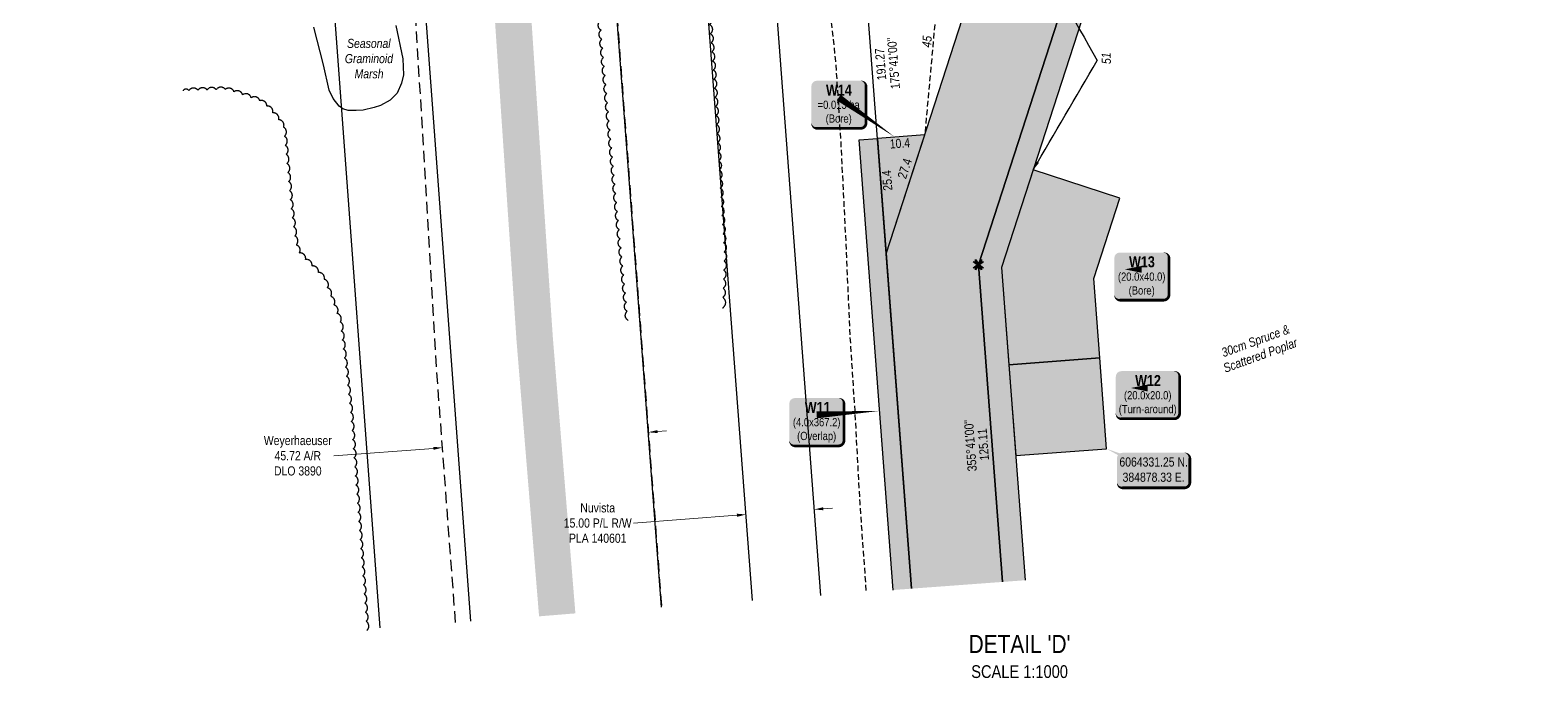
# Model space of a CAD drawing. Extents: x 379646 to 388155, y 6062459 to 6066140.
# Drawn here: x 379646 to 381283, y 6062792 to 6063504 of the extents above; entities that cross this region are included whole.
import ezdxf
from ezdxf.enums import TextEntityAlignment as Align

# ---------------------------------------------------------------- set-up
doc = ezdxf.new("R2010")
doc.units = 0
doc.header["$LTSCALE"] = 5
doc.header["$PDSIZE"] = 0.5
for name, pattern in [('0', [1, 1, 0]), ('foc-ACCESSROAD', [3.75, 2.5, -1.25]), ('foc-TIELINE', [1.875, 1.25, -0.625]), ('UG_PIPE', [1.875, 1.25, -0.625])]:
    doc.linetypes.add(name, pattern=pattern)
doc.layers.get('Defpoints').update_dxf_attribs({"color": 9})
for name, color, linetype in [('AS-PIPE-UG', 44, 'UG_PIPE'), ('AS-ROADS', 254, 'Continuous'), ('C-RW', 13, 'Continuous'), ('DETAIL-T', 7, 'Continuous'), ('F-AR', 190, 'foc-ACCESSROAD'), ('F-RW', 190, 'Continuous'), ('L-BD', 7, 'Continuous'), ('L-BD1', 253, 'Continuous'), ('L-MON', 1, 'Continuous'), ('P-PROPOSED', 10, 'Continuous'), ('P-PROPOSED-H', 21, 'Continuous'), ('P-TEMP-BLOCKS', 250, 'Continuous'), ('P-TEMP-BLUE', 146, 'Continuous'), ('P-TEMP-BLUE-T', 146, 'Continuous'), ('P-WORKAREA', 113, 'Continuous'), ('P-WORKAREA-H', 111, 'Continuous'), ('T-BUSH', 110, '0'), ('T-BUSH-T', 110, 'Continuous'), ('T-TIE', 201, 'foc-TIELINE'), ('WETLAND', 143, 'Continuous'), ('WETLAND-T', 146, 'Continuous')]:
    doc.layers.add(name, color=color, linetype=linetype)
for name, color, linetype, lineweight in [('C-RW-T', 13, 'Continuous', 9), ('F-AR-T', 190, 'Continuous', 9), ('F-RW-T', 190, 'Continuous', 9), ('T-TIE-T', 201, 'Continuous', 18)]:
    doc.layers.add(name, color=color, linetype=linetype, lineweight=lineweight)
doc.layers.add('P-TEMP-BLUE-H', color=7, linetype='Continuous', true_color=0x99e6ff)
doc.styles.add('80', font='ARIALN.TTF', dxfattribs={"height": 10})
doc.styles.add('80CG', font='ARIALN.TTF', dxfattribs={"height": 10})
doc.styles.add('80L', font='ARIALN.TTF', dxfattribs={"height": 10})
doc.styles.add('BOLD', font='ARIALNB.TTF')
doc.dimstyles.new('Compass 5 000', dxfattribs={"dimscale": 5, "dimtxt": 9, "dimasz": 2, "dimexe": 0.2, "dimexo": 0.0625, "dimgap": 0.5, "dimtad": 0, "dimtih": 1, "dimtoh": 1, "dimzin": 0, "dimdsep": 46, "dimtxsty": '80CG', "dimcen": 0.1, "dimse1": 1, "dimse2": 1, "dimclrd": 256, "dimclrt": 256, "dimaunit": 1, "dimadec": 4, "dimazin": 0, "dimtfac": 0.06, "dimtofl": 0, "dimtmove": 0, "dimatfit": 1, "dimfxl": 0.2, "dimtolj": 1, "dimtzin": 0, "dimlwd": -1, "dimarcsym": 0})

# ---------------------------------------------------------------- blocks, each defined once
blk = doc.blocks.new('TEMP')
h = blk.add_hatch(color=255)
h.dxf.hatch_style = 1
h.paths.add_polyline_path([(0, 0.25), (-0.67, 1.15), (-0.67, 0.67), (-1.15, 0.67), (-0.25, 0), (-1.15, -0.67), (-0.67, -0.67), (-0.67, -1.15), (0, -0.25), (0.67, -1.15), (0.67, -0.67), (1.15, -0.67), (0.25, 0), (1.15, 0.67), (0.67, 0.67), (0.67, 1.15)])
h.paths.add_polyline_path([(0.57, 0.85), (0.57, 0.57), (0.85, 0.57), (0.08, 0), (0.85, -0.57), (0.57, -0.57), (0.57, -0.85), (0, -0.08), (-0.57, -0.85), (-0.57, -0.57), (-0.85, -0.57), (-0.08, 0), (-0.85, 0.57), (-0.57, 0.57), (-0.57, 0.85), (0, 0.08)], flags=16)
h = blk.add_hatch(color=1)
h.dxf.hatch_style = 1
h.paths.add_polyline_path([(0, 0.08), (-0.57, 0.85), (-0.57, 0.57), (-0.85, 0.57), (-0.08, 0), (-0.85, -0.57), (-0.57, -0.57), (-0.57, -0.85), (0, -0.08), (0.57, -0.85), (0.57, -0.57), (0.85, -0.57), (0.08, 0), (0.85, 0.57), (0.57, 0.57), (0.57, 0.85)])
at = {"color": 1}
for p, q in [((-0.08, 0), (0.08, 0)), ((0, 0.08), (0, -0.08))]:
    blk.add_line(p, q, dxfattribs=at)
at = {"color": 255, "flags": 128}
blk.add_lwpolyline([(-0.25, 0), (-1.15, 0.67), (-0.67, 0.67), (-0.67, 1.15), (0, 0.25), (0.67, 1.15), (0.67, 0.67), (1.15, 0.67), (0.25, 0), (1.15, -0.67), (0.67, -0.67), (0.67, -1.15), (0, -0.25), (-0.67, -1.15), (-0.67, -0.67), (-1.15, -0.67)], close=True, dxfattribs=at)
at = {"color": 1, "flags": 128}
blk.add_lwpolyline([(-0.08, 0), (-0.85, 0.57), (-0.57, 0.57), (-0.57, 0.85), (0, 0.08), (0.57, 0.85), (0.57, 0.57), (0.85, 0.57), (0.08, 0), (0.85, -0.57), (0.57, -0.57), (0.57, -0.85), (0, -0.08), (-0.57, -0.85), (-0.57, -0.57), (-0.85, -0.57)], close=True, dxfattribs=at)
blk = doc.blocks.new('*D433')
at = {"layer": 'Defpoints', "color": 0, "transparency": 16777216}
for p in [(380098.6, 6063045.2), (380326.5, 6063036.1), (380100.6, 6063019.2)]:
    blk.add_point(p, dxfattribs=at)
at = {"layer": 'F-AR-T', "transparency": 16777216}
for p, q in [((380334.5, 6063062.8), (380344.5, 6063063.6)), ((380088.6, 6063044.4), (379979.6, 6063036.3))]:
    blk.add_line(p, q, dxfattribs=at)
for points in [[(380334.4, 6063064.5), (380334.6, 6063061.2), (380324.5, 6063062.1)], [(380088.5, 6063046.1), (380088.8, 6063042.8), (380098.6, 6063045.2)]]:
    blk.add_solid(points, dxfattribs=at)
at = {"layer": 'F-AR-T', "transparency": 16777216, "insert": (379939.9, 6063036.3), "char_height": 10, "attachment_point": 5, "style": '80CG'}
blk.add_mtext('\\A1;Weyerhaeuser\\P45.72 A/R\\PDLO 3890', dxfattribs=at)
blk = doc.blocks.new('*D434')
at = {"layer": 'C-RW-T', "transparency": 16777216}
for p, q in [((379966.8, 6063565.1), (379954.7, 6063564.2)), ((380086.5, 6063574), (380096.4, 6063574.7))]:
    blk.add_line(p, q, dxfattribs=at)
for points in [[(379966.7, 6063566.8), (379966.9, 6063563.4), (379976.8, 6063565.8)], [(380086.3, 6063575.6), (380086.6, 6063572.3), (380076.5, 6063573.2)]]:
    blk.add_solid(points, dxfattribs=at)
at = {"layer": 'Defpoints', "color": 0, "transparency": 16777216}
for p in [(379976.8, 6063565.8), (379989, 6063401.4), (380088.7, 6063408.8)]:
    blk.add_point(p, dxfattribs=at)
at = {"layer": 'C-RW-T', "transparency": 16777216, "insert": (379915.2, 6063564.2), "char_height": 10, "attachment_point": 5, "style": '80CG'}
blk.add_mtext('\\A1;CNRL\\P20.00 P/L R/W\\PPLA 200428', dxfattribs=at)
blk = doc.blocks.new('*D439')
at = {"layer": 'Defpoints', "color": 0, "transparency": 16777216}
for p in [(380506.3, 6062977.4), (380431.6, 6062971.8), (380431.6, 6062971.8)]:
    blk.add_point(p, dxfattribs=at)
at = {"layer": 'F-RW-T', "transparency": 16777216}
for p, q in [((380516.3, 6062978.1), (380526.3, 6062978.9)), ((380421.6, 6062971), (380308, 6062962.4))]:
    blk.add_line(p, q, dxfattribs=at)
for points in [[(380516.2, 6062979.8), (380516.4, 6062976.5), (380506.3, 6062977.4)], [(380421.5, 6062972.7), (380421.7, 6062969.3), (380431.6, 6062971.8)]]:
    blk.add_solid(points, dxfattribs=at)
at = {"layer": 'F-RW-T', "transparency": 16777216, "insert": (380268.9, 6062962.4), "char_height": 10, "attachment_point": 5, "style": '80CG'}
blk.add_mtext('\\A1;Nuvista\\P15.00 P/L R/W\\PPLA 140601', dxfattribs=at)
blk = doc.blocks.new('*U461')
h = blk.add_hatch(color=111)
edge = h.paths.add_edge_path()
edge.add_line((-24, -34), (24, -34))
edge.add_arc((24, -28), 6, 270, 360)
edge.add_line((30, -28), (30, 12.5))
edge.add_arc((24, 12.5), 6, 0, 90)
edge.add_line((24, 18.5), (-24, 18.5))
edge.add_arc((-24, 12.5), 6, 90, 180)
edge.add_line((-30, 12.5), (-30, -28))
edge.add_arc((-24, -28), 6, 180, 270)
at = {"color": 250, "flags": 128}
blk.add_lwpolyline([(-24, -34, 3, 3, 0), (24, -34, 3, 3, 0.414214), (30, -28, 3, 3, 0), (30, 12.5, 3, 0, 0.414214), (24, 18.5, 0, 0, 0), (-24, 18.5, 0, 0, 0.414214), (-30, 12.5, 0, 0, 0), (-30, -28, 0, 3, 0.414214)], format="xyseb", close=True, dxfattribs=at)
at = {"flags": 128}
blk.add_lwpolyline([(69.3, 4.4, 0, 7.5, 0), (0, 0, 0, 0, 0)], format="xyseb", dxfattribs=at)
at = {"color": 250}
for tag, p, height, style in [('TEMP_AREA_W1_001', (-9.2, 2.2), 12, 'BOLD'), ('ENTER_TEXT_001', (-30.7, -12.5), 9, '80')]:
    blk.add_attdef(tag, p, '', height=height, dxfattribs=dict(at, style=style))
blk = doc.blocks.new('*U462')
at = {"true_color": 0x99e6ff}
h = blk.add_hatch(color=141, dxfattribs=at)
edge = h.paths.add_edge_path()
edge.add_line((-29, -33.8), (29, -33.8))
edge.add_arc((29, -27.8), 6, 270, 360)
edge.add_line((35, -27.8), (35, 12.5))
edge.add_arc((29, 12.5), 6, 0, 90)
edge.add_line((29, 18.5), (-29, 18.5))
edge.add_arc((-29, 12.5), 6, 90, 180)
edge.add_line((-35, 12.5), (-35, -27.8))
edge.add_arc((-29, -27.8), 6, 180, 270)
at = {"color": 250, "flags": 128}
blk.add_lwpolyline([(-29, -33.8, 3, 3, 0), (29, -33.8, 3, 3, 0.414214), (35, -27.8, 3, 3, 0), (35, 12.5, 3, 0, 0.414214), (29, 18.5, 0, 0, 0), (-29, 18.5, 0, 0, 0.414214), (-35, 12.5, 0, 0, 0), (-35, -27.8, 0, 3, 0.414214)], format="xyseb", close=True, dxfattribs=at)
at = {"flags": 128}
blk.add_lwpolyline([(-18.6, 0, 0, 7.5, 0), (0, 0, 0, 0, 0)], format="xyseb", dxfattribs=at)
at = {"color": 250}
for tag, p, height, style in [('TEMP_AREA_W1_001', (-9.2, 2.2), 12, 'BOLD'), ('ENTER_TEXT_001', (-30.7, -12.5), 9, '80')]:
    blk.add_attdef(tag, p, '', height=height, dxfattribs=dict(at, style=style))
blk = doc.blocks.new('*U463')
at = {"true_color": 0x99e6ff}
h = blk.add_hatch(color=141, dxfattribs=at)
edge = h.paths.add_edge_path()
edge.add_line((-24, -33.8), (24, -33.8))
edge.add_arc((24, -27.8), 6, 270, 360)
edge.add_line((30, -27.8), (30, 12.5))
edge.add_arc((24, 12.5), 6, 0, 90)
edge.add_line((24, 18.5), (-24, 18.5))
edge.add_arc((-24, 12.5), 6, 90, 180)
edge.add_line((-30, 12.5), (-30, -27.8))
edge.add_arc((-24, -27.8), 6, 180, 270)
at = {"color": 250, "flags": 128}
blk.add_lwpolyline([(-24, -33.8, 3, 3, 0), (24, -33.8, 3, 3, 0.414214), (30, -27.8, 3, 3, 0), (30, 12.5, 3, 0, 0.414214), (24, 18.5, 0, 0, 0), (-24, 18.5, 0, 0, 0.414214), (-30, 12.5, 0, 0, 0), (-30, -27.8, 0, 3, 0.414214)], format="xyseb", close=True, dxfattribs=at)
at = {"flags": 128}
blk.add_lwpolyline([(-18.6, 0, 0, 7.5, 0), (0, 0, 0, 0, 0)], format="xyseb", dxfattribs=at)
at = {"color": 250}
for tag, p, height, style in [('TEMP_AREA_W1_001', (-9.2, 2.2), 12, 'BOLD'), ('ENTER_TEXT_001', (-30.7, -12.5), 9, '80')]:
    blk.add_attdef(tag, p, '', height=height, dxfattribs=dict(at, style=style))
blk = doc.blocks.new('*U464')
at = {"true_color": 0x99e6ff}
h = blk.add_hatch(color=141, dxfattribs=at)
edge = h.paths.add_edge_path()
edge.add_line((-24, -33.8), (24, -33.8))
edge.add_arc((24, -27.8), 6, 270, 360)
edge.add_line((30, -27.8), (30, 12.5))
edge.add_arc((24, 12.5), 6, 0, 90)
edge.add_line((24, 18.5), (-24, 18.5))
edge.add_arc((-24, 12.5), 6, 90, 180)
edge.add_line((-30, 12.5), (-30, -27.8))
edge.add_arc((-24, -27.8), 6, 180, 270)
at = {"color": 250, "flags": 128}
blk.add_lwpolyline([(-24, -33.8, 3, 3, 0), (24, -33.8, 3, 3, 0.414214), (30, -27.8, 3, 3, 0), (30, 12.5, 3, 0, 0.414214), (24, 18.5, 0, 0, 0), (-24, 18.5, 0, 0, 0.414214), (-30, 12.5, 0, 0, 0), (-30, -27.8, 0, 3, 0.414214)], format="xyseb", close=True, dxfattribs=at)
at = {"flags": 128}
blk.add_lwpolyline([(61.6, -43.4, 0, 7.5, 0), (0, 0, 0, 0, 0)], format="xyseb", dxfattribs=at)
at = {"color": 250}
for tag, p, height, style in [('TEMP_AREA_W1_001', (-9.2, 2.2), 12, 'BOLD'), ('ENTER_TEXT_001', (-30.7, -12.5), 9, '80')]:
    blk.add_attdef(tag, p, '', height=height, dxfattribs=dict(at, style=style))
blk = doc.blocks.new('*U524')
h = blk.add_hatch(color=254)
edge = h.paths.add_edge_path()
edge.add_line((-34, -20), (34, -20))
edge.add_arc((34, -14), 6, 270, 360)
edge.add_line((40, -14), (40, 12.5))
edge.add_arc((34, 12.5), 6, 0, 90)
edge.add_line((34, 18.5), (-34, 18.5))
edge.add_arc((-34, 12.5), 6, 90, 180)
edge.add_line((-40, 12.5), (-40, -14))
edge.add_arc((-34, -14), 6, 180, 270)
at = {"color": 1, "flags": 128}
blk.add_lwpolyline([(-51.4, 22.9, 0, 10, 0), (0, 0, 5, 5, 0)], format="xyseb", dxfattribs=at)
blk.add_lwpolyline([(-34, -20, 3, 3, 0), (34, -20, 3, 3, 0.414214), (40, -14, 3, 3, 0), (40, 12.5, 3, 0, 0.414214), (34, 18.5, 0, 0, 0), (-34, 18.5, 0, 0, 0.414214), (-40, 12.5, 0, 0, 0), (-40, -14, 0, 3, 0.414214)], format="xyseb", close=True, dxfattribs=at)
at = {"color": 1, "style": '80'}
blk.add_attdef('ENTER_TEXT_001', (-36, -5), '', height=10, dxfattribs=at)

msp = doc.modelspace()

# ---------------------------------------------------------------- hatches: boundary and pattern name
at = {"layer": 'P-PROPOSED-H'}
h = msp.add_hatch(color=256, dxfattribs=at)
h.dxf.hatch_style = 1
h.paths.add_polyline_path([(380613.14, 6062890.44), (380712.83, 6062897.817), (380686.553, 6063245.96), (380942.856, 6064037.126), (381283.049, 6064873.843), (381051.356, 6064967.95), (381207.948, 6065353.482), (381115.334, 6065391.1), (380921.124, 6064912.953), (381152.785, 6064818.859), (380850.254, 6064074.776), (380585.393, 6063258.053)])
at = {"layer": 'P-TEMP-BLUE-H'}
h = msp.add_hatch(color=256, dxfattribs=at)
h.dxf.hatch_style = 1
h.paths.add_polyline_path([(380712.83, 6062897.817), (380737.753, 6062899.661), (380711.843, 6063242.937), (380966.349, 6064028.557), (381184.321, 6064564.664), (381161.167, 6064574.069), (380942.856, 6064037.126), (380686.553, 6063245.96)])
h = msp.add_hatch(color=256, dxfattribs=at)
h.dxf.hatch_style = 1
h.paths.add_polyline_path([(380575.845, 6063384.555), (380585.393, 6063258.053), (380627.686, 6063388.468)])
h = msp.add_hatch(color=256, dxfattribs=at)
h.dxf.hatch_style = 1
h.paths.add_polyline_path([(380719.904, 6063136.134), (380819.584, 6063143.658), (380813.003, 6063230.844), (380841.615, 6063319.165), (380746.518, 6063349.972), (380711.843, 6063242.937)])
h = msp.add_hatch(color=256, dxfattribs=at)
h.dxf.hatch_style = 1
h.paths.add_polyline_path([(380827.107, 6063043.978), (380819.584, 6063143.658), (380719.904, 6063136.134), (380727.428, 6063036.455)])
at = {"layer": 'P-WORKAREA-H'}
h = msp.add_hatch(color=256, dxfattribs=at)
h.dxf.hatch_style = 1
h.paths.add_polyline_path([(380593.202, 6062888.964), (380613.14, 6062890.44), (380575.845, 6063384.555), (380555.909, 6063383.05)])

# ---------------------------------------------------------------- linework, layer by layer
at = {"layer": 'AS-PIPE-UG', "flags": 128}
msp.add_lwpolyline([(380571.209, 6064091.566), (380566.924, 6063962.056), (380563.684, 6063925.876), (380556.264, 6063874.966), (380553.874, 6063861.066), (380551.074, 6063851.991), (380546.264, 6063838.611), (380538.779, 6063823.896), (380528.864, 6063808.831), (380518.629, 6063790.656), (380515.284, 6063777.556), (380513.504, 6063762.431), (380512.729, 6063739.346), (380508.844, 6063659.131), (380515.739, 6063591.136), (380529.829, 6063469.466), (380535.559, 6063379.451), (380540.669, 6063278.211), (380545.574, 6063167.161), (380550.834, 6063085.961), (380556.329, 6062984.746), (380563.299, 6062886.752)], dxfattribs=at)
at = {"layer": 'AS-ROADS', "const_width": 39.985, "flags": 128}
msp.add_lwpolyline([(380224.508, 6062861.681), (380199.799, 6063163.956), (380182.519, 6063419.326), (380171.794, 6063580.541), (380159.874, 6063764.631), (380159.259, 6063876.691), (380161.589, 6064242.211), (380183.259, 6064604.551), (380251.669, 6065029.456), (380356.249, 6065438.626), (380422.269, 6065637.586), (380472.63, 6065761.264)], dxfattribs=at)
at = {"layer": 'C-RW', "flags": 128}
for points in [[(380274.545, 6065841.721), (380109.989, 6065436.736), (380066.474, 6065053.441), (379929.764, 6064201.416), (380029.971, 6062847.285)], [(380129.661, 6062854.662), (380030.318, 6064197.128), (380165.54, 6065039.877), (380207.766, 6065411.822), (380367.276, 6065804.056)]]:
    msp.add_lwpolyline(points, dxfattribs=at)
at = {"layer": 'F-AR', "flags": 128}
for points in [[(380112.957, 6062853.426), (380093.061, 6063119.353), (380049.729, 6063845.407), (380087.549, 6064551.067), (380219.37, 6065373.008), (380390.602, 6065794.582)], [(380602.326, 6065708.585), (380440.886, 6065311.113), (380315.052, 6064526.986), (380278.37, 6063845.979), (380287.399, 6063553.689), (380338.993, 6062870.153)]]:
    msp.add_lwpolyline(points, dxfattribs=at)
at = {"layer": 'F-RW'}
for points in [[(380338.993, 6062870.153), (380287.399, 6063553.689), (380275.083, 6063952.372), (380347.896, 6063981.482), (380343.842, 6064112.65), (380364.829, 6064521.731), (380489.334, 6065297.576), (380648.633, 6065689.777)], [(380438.683, 6062877.53), (380387.246, 6063558.997), (380377.159, 6063885.524), (380449.972, 6063914.651), (380443.885, 6064111.609), (380464.66, 6064512.936), (380586.231, 6065270.502), (380741.248, 6065652.159)], [(380438.683, 6062877.53), (380387.246, 6063558.997), (380377.159, 6063885.524), (380449.972, 6063914.651), (380445.039, 6064074.25), (379711.003, 6063780.723)]]:
    msp.add_lwpolyline(points, dxfattribs=at)
at = {"layer": 'F-RW', "flags": 128}
for points in [[(380613.14, 6062890.44), (380561.977, 6063568.286), (380555.444, 6063779.756), (380627.854, 6063821.996), (380618.959, 6064109.786), (380630.744, 6064337.446), (379645.943, 6063943.266)], [(379683.108, 6063850.414), (380522.829, 6064186.411), (380518.917, 6064110.827), (380526.102, 6063878.367), (380453.693, 6063836.127), (380462.131, 6063562.978), (380513.45, 6062883.063)]]:
    msp.add_lwpolyline(points, dxfattribs=at)
at = {"layer": 'P-PROPOSED', "flags": 128}
msp.add_lwpolyline([(380613.14, 6062890.44), (380585.393, 6063258.053), (380850.254, 6064074.776), (381152.785, 6064818.859), (380921.124, 6064912.953), (381115.334, 6065391.1), (381207.948, 6065353.482), (381051.356, 6064967.95), (381283.049, 6064873.843), (380942.856, 6064037.126), (380686.553, 6063245.96), (380712.83, 6062897.817)], dxfattribs=at)
at = {"layer": 'P-TEMP-BLUE'}
msp.add_lwpolyline([(380712.83, 6062897.817), (380686.553, 6063245.96), (380942.856, 6064037.126), (381161.167, 6064574.069), (381184.321, 6064564.664), (380966.349, 6064028.557), (380711.843, 6063242.937), (380737.753, 6062899.661)], dxfattribs=at)
for points in [[(380575.845, 6063384.555), (380585.393, 6063258.053), (380627.686, 6063388.468)], [(380719.904, 6063136.134), (380819.584, 6063143.658), (380813.003, 6063230.844), (380841.615, 6063319.165), (380746.518, 6063349.972), (380711.843, 6063242.937)], [(380827.107, 6063043.978), (380819.584, 6063143.658), (380719.904, 6063136.134), (380727.428, 6063036.455)]]:
    msp.add_lwpolyline(points, close=True, dxfattribs=at)
at = {"layer": 'P-WORKAREA'}
msp.add_lwpolyline([(380593.202, 6062888.964), (380555.909, 6063383.05), (380575.845, 6063384.555), (380613.14, 6062890.44)], dxfattribs=at)
at = {"layer": 'T-BUSH', "flags": 128}
for points in [[(380302.28, 6063184.935, -0.52056705), (380301.308, 6063194.884, -0.52056705), (380300.336, 6063204.833, -0.52056705), (380299.363, 6063214.782, -0.52056705), (380298.391, 6063224.731, -0.52056705), (380297.419, 6063234.68, -0.52056705), (380296.447, 6063244.629, -0.52056705), (380295.474, 6063254.577, -0.52056705), (380294.502, 6063264.526, -0.52056705), (380293.53, 6063274.475, -0.52056705), (380292.558, 6063284.424, -0.52056705), (380291.586, 6063294.373, -0.52056705), (380290.613, 6063304.322, -0.52056705), (380289.641, 6063314.271, -0.52056705), (380288.726, 6063324.225, -0.52056705), (380287.828, 6063334.181, -0.52056705), (380286.93, 6063344.137, -0.52056705), (380286.032, 6063354.093, -0.52056705), (380285.133, 6063364.048, -0.52056705), (380284.235, 6063374.004, -0.52056705), (380283.337, 6063383.96, -0.52056705), (380282.439, 6063393.916, -0.52056705), (380281.541, 6063403.872, -0.52056705), (380280.643, 6063413.828, -0.52056705), (380279.744, 6063423.783, -0.52056705), (380278.846, 6063433.739, -0.52056705), (380277.948, 6063443.695, -0.52056705), (380277.05, 6063453.651, -0.52056705), (380276.152, 6063463.607, -0.52056705), (380275.253, 6063473.563, -0.52056705), (380274.355, 6063483.518, -0.52056705), (380273.457, 6063493.474, -0.52056705), (380272.559, 6063503.43, -0.52056705), (380271.661, 6063513.386, -0.52056705), (380270.762, 6063523.342, -0.52056705), (380269.864, 6063533.298, -0.52056705), (380268.966, 6063543.254, -0.52056705), (380268.068, 6063553.209, -0.52056705), (380267.17, 6063563.165, -0.52056705), (380266.463, 6063573.135, -0.52056705), (380265.892, 6063583.115, -0.52056705), (380265.322, 6063593.095, -0.52056705), (380264.751, 6063603.075, -0.52056705), (380264.181, 6063613.055, -0.52056705), (380263.61, 6063623.035, -0.52056705), (380263.04, 6063633.015, -0.52056705), (380262.47, 6063642.995, -0.52056705), (380261.899, 6063652.975, -0.52056705), (380261.329, 6063662.955, -0.52056705), (380260.758, 6063672.935, -0.52056705), (380260.188, 6063682.915, -0.52056705), (380259.617, 6063692.895, -0.52056705), (380259.047, 6063702.875, -0.52056705), (380258.476, 6063712.855, -0.52056705), (380258.069, 6063722.841, -0.52056705), (380257.889, 6063732.836, -0.52056705), (380257.71, 6063742.83, -0.52056705), (380257.53, 6063752.825, -0.52056705), (380257.35, 6063762.82, -0.52056705), (380257.17, 6063772.814, -0.52056705), (380256.99, 6063782.809, -0.52056705), (380256.81, 6063792.804, -0.52056705), (380256.63, 6063802.798, -0.52056705), (380256.45, 6063812.793, -0.52056705), (380257.169, 6063822.754, -0.52056705), (380258.086, 6063832.708, -0.52056705), (380259.004, 6063842.663, -0.52056705), (380259.921, 6063852.617, -0.52056705), (380260.838, 6063862.571, -0.52056705), (380261.755, 6063872.525, -0.52056705), (380264.662, 6063881.575, -0.52056705), (380271.556, 6063888.813, -0.52056705), (380278.451, 6063896.051, -0.52056705), (380285.346, 6063903.289, -0.52056705), (380292.241, 6063910.526, -0.52056705), (380301.606, 6063913.936, -0.52056705), (380311.043, 6063917.233, -0.52056705), (380320.479, 6063920.531, -0.52056705), (380329.916, 6063923.829, -0.52056705), (380339.352, 6063927.127, -0.52056705), (380348.57, 6063927.219, -0.52056705), (380357.471, 6063922.669, -0.52056705), (380366.372, 6063918.119, -0.52056705), (380368.402, 6063908.467, -0.52056705), (380370.184, 6063898.631, -0.52056705), (380370.594, 6063888.667, -0.52056705), (380370.657, 6063878.671, -0.52056705), (380370.72, 6063868.675, -0.52056705), (380370.783, 6063858.679, -0.52056705), (380370.847, 6063848.683, -0.52056705), (380370.91, 6063838.687, -0.52056705), (380370.973, 6063828.691, -0.52056705), (380371.036, 6063818.695, -0.52056705), (380371.099, 6063808.699, -0.52056705), (380371.764, 6063798.726, -0.52056705), (380372.486, 6063788.756, -0.52056705), (380373.209, 6063778.786, -0.52056705), (380373.931, 6063768.816, -0.52056705), (380374.653, 6063758.846, -0.52056705), (380375.376, 6063748.875, -0.52056705), (380376.098, 6063738.905, -0.52056705), (380376.821, 6063728.935, -0.52056705), (380377.543, 6063718.965, -0.52056705), (380378.266, 6063708.995, -0.52056705), (380378.9, 6063699.02, -0.52056705), (380379.288, 6063689.031, -0.52056705), (380379.676, 6063679.042, -0.52056705), (380380.064, 6063669.054, -0.52056705), (380380.453, 6063659.065, -0.52056705), (380381.054, 6063649.088, -0.52056705), (380381.794, 6063639.119, -0.52056705), (380382.534, 6063629.151, -0.52056705), (380383.274, 6063619.182, -0.52056705), (380384.014, 6063609.213, -0.52056705), (380384.755, 6063599.244, -0.52056705), (380385.495, 6063589.275, -0.52056705), (380386.235, 6063579.306, -0.52056705), (380386.975, 6063569.338, -0.52056705), (380387.715, 6063559.369, -0.52056705), (380388.469, 6063549.401, -0.52056705), (380389.275, 6063539.437, -0.52056705), (380390.08, 6063529.473, -0.52056705), (380390.885, 6063519.51, -0.52056705), (380391.69, 6063509.546, -0.52056705), (380392.495, 6063499.582, -0.52056705), (380393.3, 6063489.618, -0.52056705), (380394.105, 6063479.654, -0.52056705), (380394.91, 6063469.691, -0.52056705), (380395.715, 6063459.727, -0.52056705), (380396.431, 6063449.757, -0.52056705), (380397.01, 6063439.777, -0.52056705), (380397.589, 6063429.798, -0.52056705), (380398.168, 6063419.818, -0.52056705), (380398.747, 6063409.839, -0.52056705), (380399.326, 6063399.859, -0.52056705), (380399.905, 6063389.88, -0.52056705), (380400.484, 6063379.9, -0.52056705), (380401.063, 6063369.921, -0.52056705), (380401.642, 6063359.941, -0.52056705), (380402.221, 6063349.962, -0.52056705), (380402.801, 6063339.982, -0.52056705), (380403.38, 6063330.003, -0.52056705), (380403.959, 6063320.023, -0.52056705), (380404.538, 6063310.044, -0.52056705), (380405.135, 6063300.066, -0.52056705), (380405.76, 6063290.089, -0.52056705), (380406.384, 6063280.112, -0.52056705), (380407.009, 6063270.135, -0.52056705), (380407.633, 6063260.159, -0.52056705), (380407.52, 6063250.172, -0.52056705), (380407.158, 6063240.182, -0.52056705), (380406.796, 6063230.193, -0.52056705), (380406.434, 6063220.203, -0.52056705), (380406.072, 6063210.213, -0.52056705), (380405.635, 6063198.151, -0.52056705)], [(380015.588, 6062844.596, 0.52056705), (380014.853, 6062854.565, 0.52056705), (380014.117, 6062864.534, 0.52056705), (380013.382, 6062874.503, 0.52056705), (380012.647, 6062884.472, 0.52056705), (380011.912, 6062894.442, 0.52056705), (380011.177, 6062904.411, 0.52056705), (380010.442, 6062914.38, 0.52056705), (380009.707, 6062924.349, 0.52056705), (380008.972, 6062934.319, 0.52056705), (380008.237, 6062944.288, 0.52056705), (380007.502, 6062954.257, 0.52056705), (380006.767, 6062964.226, 0.52056705), (380006.032, 6062974.195, 0.52056705), (380005.297, 6062984.165, 0.52056705), (380004.562, 6062994.134, 0.52056705), (380003.827, 6063004.103, 0.52056705), (380003.092, 6063014.072, 0.52056705), (380002.357, 6063024.041, 0.52056705), (380001.622, 6063034.011, 0.52056705), (380000.887, 6063043.98, 0.52056705), (380000.152, 6063053.949, 0.52056705), (379999.417, 6063063.918, 0.52056705), (379998.681, 6063073.888, 0.52056705), (379997.849, 6063083.848, 0.52056705), (379996.718, 6063093.78, 0.52056705), (379995.587, 6063103.712, 0.52056705), (379994.456, 6063113.644, 0.52056705), (379993.326, 6063123.576, 0.52056705), (379992.195, 6063133.508, 0.52056705), (379991.064, 6063143.44, 0.52056705), (379989.933, 6063153.372, 0.52056705), (379988.802, 6063163.304, 0.52056705), (379987.672, 6063173.237, 0.52056705), (379986.541, 6063183.169, 0.52056705), (379983.023, 6063192.525, 0.52056705), (379979.501, 6063201.88, 0.52056705), (379975.979, 6063211.235, 0.52056705), (379972.457, 6063220.591, 0.52056705), (379968.935, 6063229.946, 0.52056705), (379962.473, 6063237.423, 0.52056705), (379955.467, 6063244.554, 0.52056705), (379948.461, 6063251.685, 0.52056705), (379941.455, 6063258.815, 0.52056705), (379938.127, 6063267.764, 0.52056705), (379936.712, 6063277.66, 0.52056705), (379935.298, 6063287.556, 0.52056705), (379933.883, 6063297.451, 0.52056705), (379932.679, 6063307.372, 0.52056705), (379931.753, 6063317.325, 0.52056705), (379930.828, 6063327.278, 0.52056705), (379929.902, 6063337.232, 0.52056705), (379928.976, 6063347.185, 0.52056705), (379928.051, 6063357.138, 0.52056705), (379927.125, 6063367.092, 0.52056705), (379926.199, 6063377.045, 0.52056705), (379925.274, 6063386.998, 0.52056705), (379924.348, 6063396.952, 0.52056705), (379919.003, 6063405.024, 0.52056705), (379912.472, 6063412.592, 0.52056705), (379905.94, 6063420.159, 0.52056705), (379898.235, 6063425.995, 0.52056705), (379888.788, 6063429.264, 0.52056705), (379879.341, 6063432.533, 0.52056705), (379869.895, 6063435.802, 0.52056705), (379860.354, 6063438.449, 0.52056705), (379850.363, 6063438.123, 0.52056705), (379840.372, 6063437.798, 0.52056705), (379830.381, 6063437.472, 0.52056705), (379820.39, 6063437.146, 0.52056705), (379813.989, 6063436.938, 0.52056705)]]:
    msp.add_lwpolyline(points, format="xyb", dxfattribs=at)
at = {"layer": 'T-TIE', "flags": 128}
msp.add_lwpolyline([(380647.974, 6063612.471), (380627.686, 6063388.468)], dxfattribs=at)
at = {"layer": 'WETLAND'}
msp.add_lwpolyline([(380047.521, 6063508.493), (380055.176, 6063472.068), (380055.678, 6063454.473), (380053.711, 6063445.11), (380048.825, 6063434.433), (380041.185, 6063426.696), (380041.185, 6063426.696), (380030.438, 6063420.652), (380023.623, 6063418.493), (380011.61, 6063415.504), (380003.866, 6063415.283), (379995.071, 6063415.414), (379989.205, 6063417.016), (379985.267, 6063419.863), (379978.659, 6063428.384), (379974.41, 6063437.48), (379968.038, 6063465.205), (379957.595, 6063506.589)], dxfattribs=at)

# ---------------------------------------------------------------- block references
at = {"layer": 'DETAIL-T', "color": 2}
ref = msp.add_blockref('*U524', (380878.524, 6063021.069), dxfattribs=dict(at, xscale=0.99962745, yscale=0.99962745, zscale=0.99962745))
ref.add_attrib('ENTER_TEXT_001', '6064331.25 N.', (380841.243, 6063024.487), dxfattribs={"layer": '0', "color": 1, "height": 9.99627, "style": '80'})
ref.add_attrib('ENTER_TEXT_002', '384878.33 E.', (380844.717, 6063007.785), dxfattribs={"layer": '0', "color": 1, "height": 9.99627, "style": '80'})
at = {"layer": 'L-MON', "color": 4, "xscale": 4.998137249999989, "yscale": 4.998137249999989, "zscale": 4.998137249999989}
msp.add_blockref('TEMP', (380686.553, 6063245.96), dxfattribs=at)
at = {"layer": 'P-TEMP-BLOCKS'}
ref = msp.add_blockref('*U464', (380533.303, 6063429.398), dxfattribs=dict(at, xscale=0.99962745, yscale=0.99962745, zscale=0.99962745))
ref.add_attrib('TEMP_AREA_W1_001', 'W14', (380519.315, 6063431.641), dxfattribs={"layer": '0', "color": 250, "height": 11.9955, "style": 'BOLD'})
ref.add_attrib('ENTER_TEXT_001', '=0.013 ha', (380510.177, 6063417.049), dxfattribs={"layer": '0', "color": 250, "height": 8.9966, "style": '80'})
ref.add_attrib('ENTER_TEXT_002', '(Bore)', (380518.992, 6063401.901), dxfattribs={"layer": '0', "color": 250, "height": 8.9966, "style": '80'})
ref = msp.add_blockref('*U463', (380865.661, 6063240.873), dxfattribs=dict(at, xscale=0.99962745, yscale=0.99962745, zscale=0.99962745))
ref.add_attrib('TEMP_AREA_W1_001', 'W13', (380851.804, 6063243.219), dxfattribs={"layer": '0', "color": 250, "height": 11.9955, "style": 'BOLD'})
ref.add_attrib('ENTER_TEXT_001', '(20.0x40.0)', (380839.594, 6063228.407), dxfattribs={"layer": '0', "color": 250, "height": 8.99665, "style": '80'})
ref.add_attrib('ENTER_TEXT_002', '(Bore)', (380851.35, 6063213.26), dxfattribs={"layer": '0', "color": 250, "height": 8.9966, "style": '80'})
ref = msp.add_blockref('*U462', (380872.287, 6063110.657), dxfattribs=dict(at, xscale=0.99962745, yscale=0.99962745, zscale=0.99962745))
ref.add_attrib('TEMP_AREA_W1_001', 'W12', (380858.484, 6063112.9), dxfattribs={"layer": '0', "color": 250, "height": 11.9955, "style": 'BOLD'})
ref.add_attrib('ENTER_TEXT_001', '(20.0x20.0)', (380846.221, 6063098.191), dxfattribs={"layer": '0', "color": 250, "height": 8.99665, "style": '80'})
ref.add_attrib('ENTER_TEXT_002', '(Turn-around)', (380840.505, 6063083.043), dxfattribs={"layer": '0', "color": 250, "height": 8.99665, "style": '80'})
ref = msp.add_blockref('*U461', (380509.117, 6063081.134), dxfattribs=dict(at, xscale=0.99962745, yscale=0.99962745, zscale=0.99962745))
ref.add_attrib('TEMP_AREA_W1_001', 'W11', (380496.087, 6063083.377), dxfattribs={"layer": '0', "color": 250, "height": 11.9955, "style": 'BOLD'})
ref.add_attrib('ENTER_TEXT_001', '(4.0x367.2)', (380483.051, 6063068.668), dxfattribs={"layer": '0', "color": 250, "height": 8.99665, "style": '80'})
ref.add_attrib('ENTER_TEXT_002', '(Overlap)', (380487.644, 6063053.514), dxfattribs={"layer": '0', "color": 250, "height": 8.9966, "style": '80'})

# ---------------------------------------------------------------- texts
at = {"layer": 'DETAIL-T', "color": 3, "insert": (380731.717, 6062815.961), "char_height": 19.99255, "width": 110.92264, "attachment_point": 5, "style": '80CG'}
msp.add_mtext("DETAIL 'D'\\P{\\H0.7x;SCALE 1:1000}", dxfattribs=at)
at = {"layer": 'L-BD', "style": '80L'}
for s, height, p in [("175°41'00''", 9.99627, (380593.42, 6063467.139)), ('191.27', 9.9963, (380579.216, 6063466.067))]:
    msp.add_text(s, height=height, rotation=94.3164, dxfattribs=at).set_placement(p, align=Align.MIDDLE)
at = {"layer": 'L-BD1', "style": '80L'}
for s, height, p in [("355°41'00''", 9.99627, (380677.716, 6063047.597)), ('125.11', 9.9963, (380691.921, 6063048.67))]:
    msp.add_text(s, height=height, rotation=94.3164, dxfattribs=at).set_placement(p, align=Align.MIDDLE)
at = {"layer": 'P-TEMP-BLUE-T', "char_height": 9.99627, "attachment_point": 1, "style": '80L'}
for s, insert, rotation in [('\\pi0.6739;10.4', (380588.223, 6063383.301), 4.316421), ('\\pi0.22045;27.4', (380597.436, 6063342.28), 72.03225), ('\\pi0.22045;25.4', (380582.267, 6063326.723), 94.316421)]:
    msp.add_mtext_dynamic_manual_height_columns(s, width=21.84492, gutter_width=49.981, heights=[0], dxfattribs=dict(at, insert=insert, rotation=rotation))
at = {"layer": 'T-BUSH-T', "insert": (380947.878, 6063152.237), "char_height": 9.99256, "attachment_point": 1, "rotation": 20, "style": '80L'}
msp.add_mtext_dynamic_manual_height_columns('\\pi4.4532;{\\fArial Narrow|b0|i1|c0|p34;30cm Spruce & \\P\\pi0.45553;Scattered Poplar}', width=86.36586, gutter_width=49.963, heights=[0], dxfattribs=at)
at = {"layer": 'T-TIE-T', "char_height": 9.99627, "attachment_point": 1, "style": '80L'}
for s, insert, rotation in [('\\pi7.2062;{\\fArial Narrow|b0|i1|c0|p34;45}', (380623.799, 6063477.783), 84.824828), ('\\pi7.8643;{\\fArial Narrow|b0|i1|c0|p34;51}', (380821.961, 6063458.227), 90.950522)]:
    msp.add_mtext_dynamic_manual_height_columns(s, width=26.80896, gutter_width=49.981, heights=[0], dxfattribs=dict(at, insert=insert, rotation=rotation))

# ---------------------------------------------------------------- dimensions: what is measured, and where the dimension line sits
at = {"layer": 'F-AR-T', "color": 2}
dim = msp.add_linear_dim(base=(380098.611, 6063045.18), p1=(380326.469, 6063036.069), p2=(380100.557, 6063019.167), angle=184.278665, text='Weyerhaeuser\\P45.72 A/R\\PDLO 3890', dimstyle='Compass 5 000', dxfattribs=at)
dim.commit()
dim.dimension.update_dxf_attribs({"geometry": '*D433', "text_midpoint": (379939.889, 6063036.279), "dimtype": 161})
at = {"layer": 'F-RW-T', "color": 2}
dim = msp.add_linear_dim(base=(380431.571, 6062971.752), p1=(380506.329, 6062977.41), p2=(380431.57, 6062971.767), angle=184.316462, text='Nuvista\\P15.00 P/L R/W\\PPLA 140601', dimstyle='Compass 5 000', dxfattribs=at)
dim.commit()
dim.dimension.update_dxf_attribs({"geometry": '*D439', "text_midpoint": (380268.887, 6062962.423), "dimtype": 161})

# ---------------------------------------------------------------- leaders
at = {"layer": 'T-TIE-T', "path_type": 1}
for points in [[(380739.534, 6063606.846), (380816.886, 6063469.988)], [(380746.518, 6063349.972), (380816.886, 6063469.988)]]:
    msp.add_leader(points, dimstyle='Compass 5 000', override={"dimgap": 0.5, "dimtad": 0}, dxfattribs=at)

# ---------------------------------------------------------------- next in the draw order: texts
at = {"layer": 'WETLAND-T', "insert": (379990.925, 6063493.883), "char_height": 9.99628, "attachment_point": 1, "style": '80L', "bg_fill": 3, "box_fill_scale": 1, "bg_fill_color": 256, "bg_fill_transparency": 0}
msp.add_mtext_dynamic_manual_height_columns('\\pi3.0298;{\\fArial Narrow|b0|i1|c0|p34;Seasonal\\P\\pi0.60571;Graminoid\\P\\pi11.253;Marsh}', width=53.48392, gutter_width=49.981, heights=[0], dxfattribs=at)

# ---------------------------------------------------------------- next in the draw order: dimensions: what is measured, and where the dimension line sits
at = {"layer": 'C-RW-T', "color": 2}
dim = msp.add_linear_dim(base=(379976.798, 6063565.835), p1=(380088.653, 6063408.818), p2=(379988.963, 6063401.441), angle=184.232218, text='CNRL\\P20.00 P/L R/W\\PPLA 200428', dimstyle='Compass 5 000', dxfattribs=at)
dim.commit()
dim.dimension.update_dxf_attribs({"geometry": '*D434', "text_midpoint": (379915.158, 6063564.199), "dimtype": 161})

doc.saveas('drawing.dxf')
